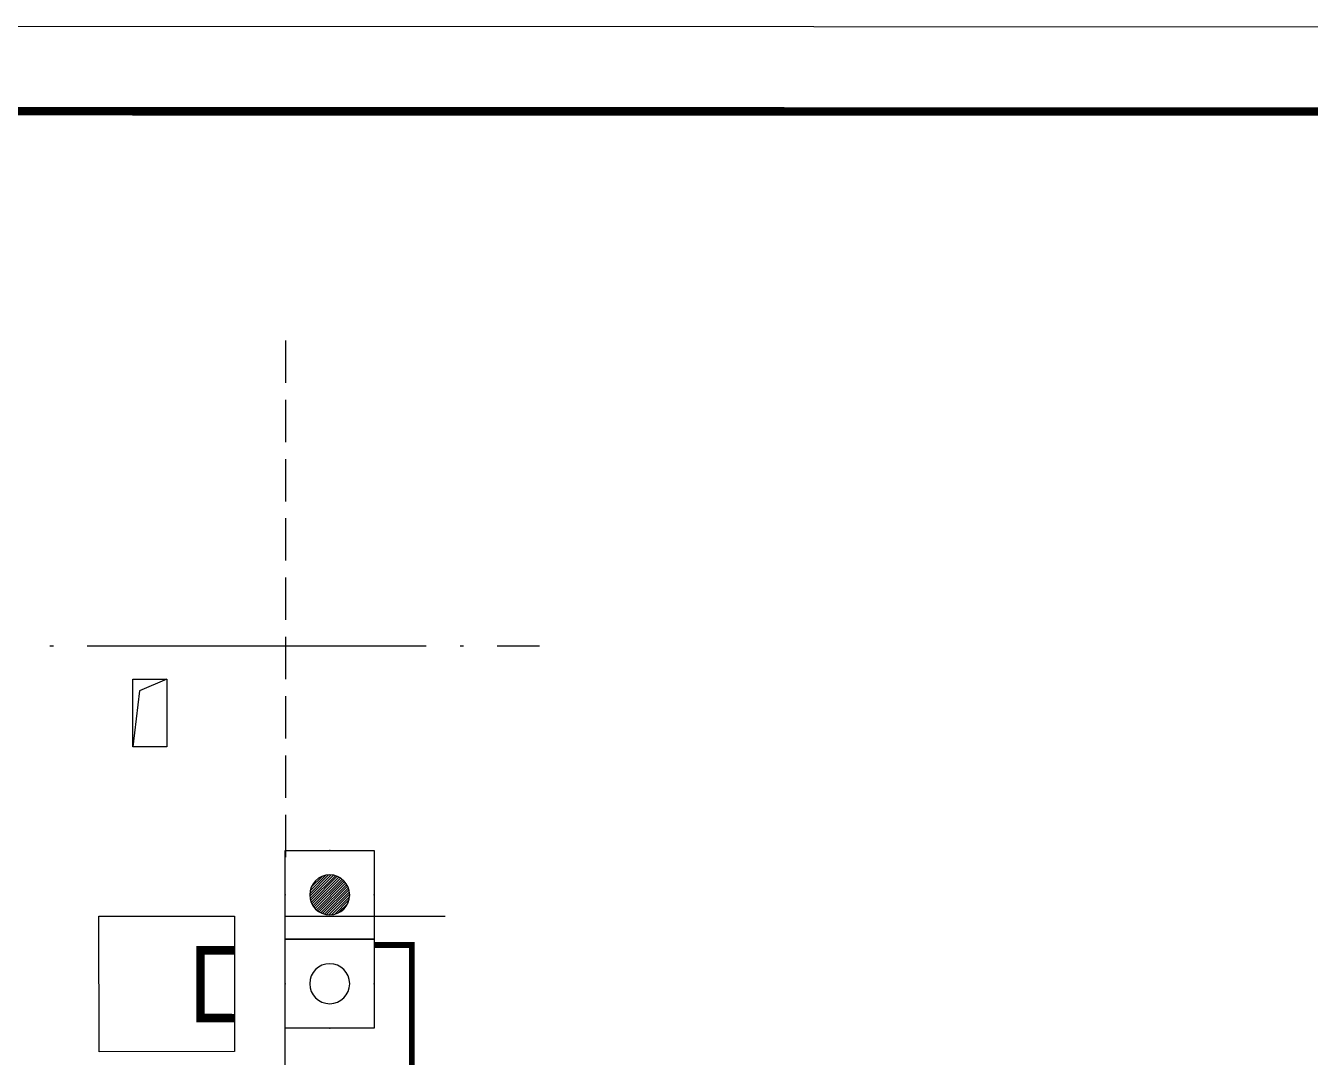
# Model space of a CAD drawing. Extents: x 115799 to 952918, y -190076 to 200966.
# Drawn here: x 460146 to 467728, y 43593 to 49684 of the extents above; entities that cross this region are included whole.
import ezdxf
from ezdxf.enums import TextEntityAlignment as Align

# ---------------------------------------------------------------- set-up
doc = ezdxf.new("R2010")
doc.units = 0
doc.header["$LTSCALE"] = 1000
doc.header["$MEASUREMENT"] = 0
doc.linetypes.add('DASH', pattern=[0.35, 0.25, -0.1])
doc.linetypes.add('DOTE', pattern=[2.42, 2, -0.2, 0.02, -0.2])
for name, color, linetype in [('$0$01-标注_符号', 200, 'Continuous'), ('$0$A-TECH_结构', 21, 'Continuous'), ('00-图签', 7, 'Continuous'), ('104-13#14# B1核心筒G$0$A-E_楼梯', 171, 'Continuous'), ('A_AXIS-轴线', 1, 'DOTE'), ('EQUIP-消防', 3, 'Continuous'), ('WIRE-照明', 1, 'Continuous'), ('看线', 241, 'Continuous')]:
    doc.layers.add(name, color=color, linetype=linetype)
doc.styles.get("Standard").update_dxf_attribs({"font": 'gbenor.shx', "bigfont": 'gbcbig.shx'})

# ---------------------------------------------------------------- blocks, each defined once
blk = doc.blocks.new('555')
at = {"layer": '$0$01-标注_符号', "linetype": 'DASH'}
blk.add_lwpolyline([(396232, 152219.2), (396232, 149098.9)], dxfattribs=at)
at = {"layer": '$0$A-TECH_结构', "color": 8}
blk.add_line((395532, 150219.2), (395371, 150151.2), dxfattribs=at)
for points in [[(395532, 150219.2), (395531.8, 149819.2), (395331.8, 149819.2), (395332, 150219.2), (395532, 150219.2)], [(395371, 150151.2), (395331.8, 149819.2)], [(395132.3, 148019.7), (395132, 148819.7), (395932, 148819.9), (395932.3, 148019.9), (395132.3, 148019.7)]]:
    blk.add_lwpolyline(points, dxfattribs=at)
at = {"layer": '104-13#14# B1核心筒G$0$A-E_楼梯'}
for p, q in [((396231.9, 146018.9), (396231.9, 149098.9)), ((396232, 148819.2), (397176, 148819.2))]:
    blk.add_line(p, q, dxfattribs=at)
at = {"layer": 'A_AXIS-轴线', "color": 8}
blk.add_line((375702.9, 150416), (397732, 150415.9), dxfattribs=at)
at = {"layer": '看线', "color": 8, "const_width": 50}
blk.add_lwpolyline([(395931.7, 148618.2), (395731.7, 148618.3), (395731.6, 148218.3), (395931.6, 148218.2)], dxfattribs=at)
blk = doc.blocks.new('$equip$00001721')
for p, q in [((0.5, 0), (-0.5, 0)), ((-0.5, 0), (-0.5, -1)), ((0.5, -1), (0.5, 0)), ((-0.5, -1), (0.5, -1))]:
    blk.add_line(p, q)
blk.add_circle((0, -0.5), 0.225)
for p in [(0, 0), (-0.5, -0.5), (0.5, -0.5), (0, -1)]:
    blk.add_point(p)
at = {"flags": 9}
blk.add_attdef('A', (0, 0), '', height=0.00002, dxfattribs=at)
blk.add_attdef('B', text='', height=0.4, dxfattribs=at).set_placement((0.784, -0.7), align=Align.MIDDLE_CENTER)
blk = doc.blocks.new('LD1200A')
at = {"layer": 'EQUIP-消防', "lineweight": 5}
h = blk.add_hatch(dxfattribs=at)
h.set_pattern_fill('ANSI31', color=256, scale=104.895105, style=0)
h.set_pattern_definition([(135, (424129.601, 8607.479), (7.417204, 7.417204), [])])
h.paths.add_polyline_path([(304522.2, 33688, 1), (304285.9, 33688, 1)])
at = {"layer": 'EQUIP-消防', "lineweight": 5, "xscale": -524.475524, "yscale": 524.475524, "zscale": 524.475524}
for p in [(304404.1, 33950.2), (304928.5, 33950.2)]:
    blk.add_blockref('$equip$00001721', p, dxfattribs=at)

msp = doc.modelspace()

# ---------------------------------------------------------------- linework, layer by layer
at = {"layer": '00-图签'}
msp.add_lwpolyline([(475310.5, 19976), (475310.5, 49676), (433260.5, 49684.3), (433260.5, 19984.3)], close=True, dxfattribs=at)
at = {"layer": '00-图签', "const_width": 50}
msp.add_lwpolyline([(474810.5, 20476), (474810.5, 49176), (434510.5, 49184.3), (434510.5, 20484.3)], close=True, dxfattribs=at)
at = {"layer": 'WIRE-照明', "linetype": 'Continuous', "const_width": 35}
msp.add_lwpolyline([(462203.4, 44256.5), (462425.7, 44256.5), (462425.7, 37193.5), (446886.5, 37193.5)], dxfattribs=at)

# ---------------------------------------------------------------- block references
msp.add_blockref('555', (65447, -104393.9))
at = {"layer": 'EQUIP-消防', "rotation": 270}
msp.add_blockref('LD1200A', (428253.1, 348955.8), dxfattribs=at)

doc.saveas('drawing.dxf')
